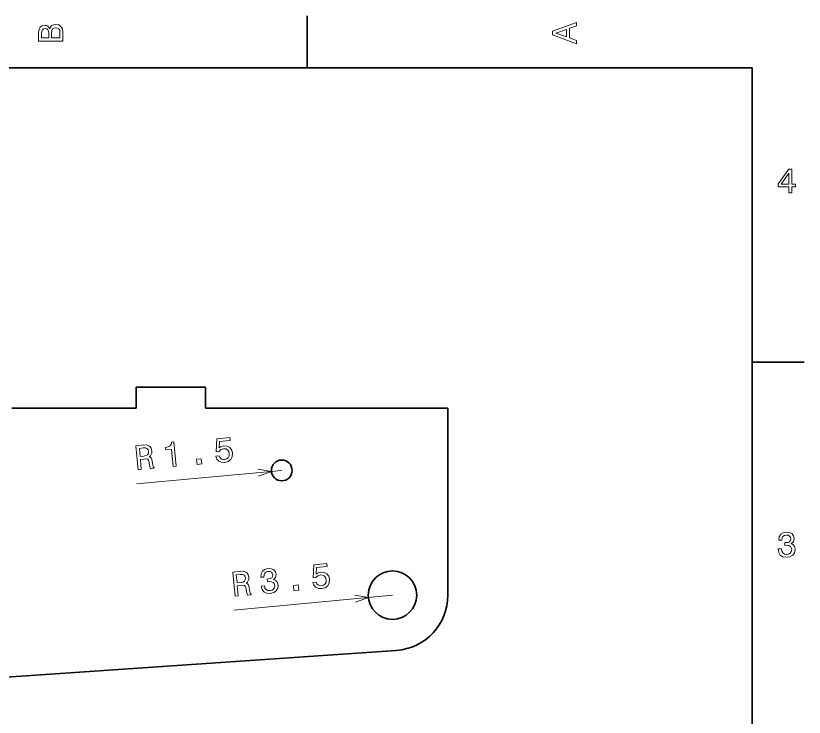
# Model space of a CAD drawing. Extents: x 0 to 297, y 0 to 210.
# Drawn here: x 180.6 to 294.5, y 106.2 to 207.5 of the extents above; entities that cross this region are included whole.
import ezdxf

# ---------------------------------------------------------------- set-up
doc = ezdxf.new("R2010")
doc.units = 0

msp = doc.modelspace()

# ---------------------------------------------------------------- linework, layer by layer
at = {"color": 7, "lineweight": 35, "ltscale": 0.1875}
for p, q in [((222.699997, 200), (222.699997, 207.5)), ((287, 157.5), (294.5, 157.5))]:
    msp.add_line(p, q, dxfattribs=at)
at = {"color": 7, "lineweight": 35}
for p, q in [((287, 200), (10, 200)), ((287, 10), (287, 200)), ((208.038925, 150.855637), (243.038925, 150.855637)), ((243.038925, 123.855637), (243.038925, 150.855637)), ((113.463211, 107.452103), (235.58934, 115.874596))]:
    msp.add_line(p, q, dxfattribs=at)
at = {"color": 7, "lineweight": 35, "ltscale": 0.25}
msp.add_line((198.038925, 153.855637), (208.038925, 153.855637), dxfattribs=at)
at = {"color": 7, "lineweight": 35, "ltscale": 0.075}
for p, q in [((198.038925, 150.855637), (198.038925, 153.855637)), ((208.038925, 153.855637), (208.038925, 150.855637))]:
    msp.add_line(p, q, dxfattribs=at)
at = {"color": 7, "lineweight": 35, "ltscale": 0.45}
msp.add_line((180.038925, 150.855637), (198.038925, 150.855637), dxfattribs=at)
at = {"color": 7, "lineweight": 13}
for p, q in [((219.038925, 141.855637), (198.084274, 139.917511)), ((235.038925, 123.855637), (212.098953, 121.66745))]:
    msp.add_line(p, q, dxfattribs=at)
for points in [[(185.542007, 205.630417), (185.249496, 205.983429), (185.052811, 206.074219), (184.81073, 206.104477), (184.432495, 206.03891), (184.160156, 205.842224), (183.993729, 205.524506), (183.933212, 205.080704), (183.933212, 203.835022), (187.433212, 203.835022), (187.433212, 205.151306), (187.36261, 205.620331), (187.155838, 205.968307), (186.828018, 206.185165), (186.384216, 206.260818), (186.08667, 206.215424), (185.839554, 206.094391), (185.65799, 205.897705)], [(261.633209, 203.466858), (261.633209, 203.930847), (260.604401, 204.298996), (260.604401, 205.695969), (261.633209, 206.064133), (261.633209, 206.538193), (258.128174, 205.257217), (258.128174, 204.742798)], [(185.385666, 204.984879), (185.385666, 204.298996), (184.351807, 204.298996), (184.351807, 205.025223), (184.382065, 205.297562), (184.472839, 205.489197), (184.629181, 205.605194), (184.86116, 205.645538), (185.093155, 205.600143), (185.254532, 205.479111), (185.355408, 205.272339)], [(187.014618, 205.095825), (187.014618, 204.298996), (185.809296, 204.298996), (185.809296, 205.050446), (185.844589, 205.368164), (185.9505, 205.595108), (186.132065, 205.731277), (186.394302, 205.776657), (186.671692, 205.731277), (186.863327, 205.605194), (186.979324, 205.393372)], [(260.17572, 204.460388), (258.632477, 205), (260.17572, 205.539627)], [(292.277374, 181.916794), (292.731262, 181.916794), (292.731262, 182.784225), (293.23056, 182.784225), (293.23056, 183.187683), (292.731262, 183.187683), (292.731262, 185.341141), (292.272339, 185.341141), (290.739197, 183.228027), (290.739197, 182.784225), (292.277374, 182.784225)], [(291.162842, 183.187683), (292.277374, 184.756134), (292.277374, 183.187683)], [(203.340118, 142.412155), (203.797089, 142.454437), (203.472427, 145.964661), (203.130951, 145.933075), (203.068878, 145.618393), (202.907135, 145.395767), (202.64209, 145.24971), (202.264145, 145.174225), (202.297119, 144.817688), (203.110657, 144.892929)], [(209.541321, 143.902435), (209.68988, 143.50087), (209.965683, 143.20224), (210.345825, 143.034805), (210.814804, 143.002213), (211.313644, 143.139511), (211.687607, 143.422272), (211.902466, 143.837204), (211.951431, 144.348206), (211.822861, 144.807343), (211.547913, 145.151642), (211.149445, 145.352829), (210.654434, 145.393143), (210.283371, 145.298035), (210.007446, 145.105377), (210.061188, 146.057465), (211.587814, 146.198669), (211.549728, 146.610458), (209.686646, 146.438126), (209.581375, 144.56456), (209.983124, 144.60173), (210.252548, 144.864685), (210.616272, 144.984436), (210.94278, 144.958908), (211.203705, 144.820984), (211.382141, 144.58931), (211.466644, 144.278046), (211.440659, 143.956558), (211.302719, 143.695633), (211.071045, 143.517197), (210.759796, 143.432693), (210.490387, 143.443237), (210.273804, 143.539688), (210.10643, 143.706543), (210.008347, 143.945633)], [(198.291779, 141.945236), (198.758804, 141.988434), (198.622711, 143.459808), (199.099777, 143.503937), (199.452698, 143.521393), (199.680161, 143.471527), (199.81601, 143.31694), (199.893631, 143.025299), (199.960541, 142.575668), (200.018082, 142.282166), (200.094604, 142.111984), (200.621887, 142.160751), (200.613068, 142.256165), (200.484558, 142.386093), (200.420227, 142.643509), (200.333054, 143.202698), (200.209137, 143.611603), (200.081558, 143.731491), (199.891937, 143.810181), (200.081207, 143.954315), (200.205566, 144.143082), (200.275513, 144.372406), (200.281036, 144.641342), (200.171707, 145.056671), (199.941574, 145.354462), (199.592484, 145.514633), (199.134491, 145.538116), (197.969421, 145.430359)], [(199.043396, 145.099182), (199.352509, 145.097382), (199.577271, 145.021942), (199.729126, 144.858719), (199.799866, 144.5867), (199.776581, 144.290802), (199.657257, 144.102493), (199.434616, 143.990738), (199.12056, 143.936371), (198.583221, 143.886673), (198.475937, 145.046707)], [(206.804138, 142.732559), (207.497147, 142.796661), (207.427948, 143.544907), (206.73494, 143.480804)], [(290.729126, 130.51622), (290.729126, 130.480911), (290.809814, 129.996765), (291.046844, 129.633652), (291.420044, 129.401657), (291.914276, 129.315933), (292.438782, 129.401657), (292.832153, 129.623566), (293.08429, 129.976593), (293.175079, 130.430481), (293.134735, 130.728027), (293.023773, 130.970108), (292.842224, 131.156708), (292.600159, 131.292877), (292.927948, 131.565216), (293.043945, 131.998932), (292.968292, 132.392303), (292.751434, 132.68985), (292.398407, 132.87645), (291.914276, 132.942017), (291.460388, 132.861313), (291.112396, 132.63942), (290.885468, 132.286392), (290.809814, 131.817368), (290.809814, 131.782074), (291.258636, 131.782074), (291.299011, 132.104828), (291.430115, 132.336823), (291.641937, 132.478027), (291.939484, 132.528473), (292.201721, 132.488113), (292.393372, 132.382217), (292.509369, 132.210739), (292.554749, 131.97876), (292.509369, 131.731628), (292.388336, 131.565216), (292.176514, 131.46434), (291.889069, 131.434082), (291.692383, 131.439133), (291.692383, 131.04071), (291.939484, 131.050797), (292.257202, 131.005417), (292.494232, 130.884369), (292.635468, 130.687683), (292.685883, 130.430481), (292.630402, 130.13797), (292.484161, 129.921112), (292.252167, 129.784943), (291.944519, 129.739563), (291.626801, 129.789993), (291.394806, 129.941284), (291.248566, 130.183365), (291.193085, 130.51622)], [(216.068436, 125.159584), (216.071793, 125.124435), (216.19809, 124.650139), (216.468536, 124.311172), (216.862076, 124.115669), (217.362213, 124.077255), (217.876205, 124.21241), (218.246719, 124.470657), (218.464218, 124.846039), (218.51149, 125.306496), (218.443069, 125.598869), (218.309631, 125.829315), (218.111176, 125.997833), (217.857269, 126.110397), (218.157745, 126.412628), (218.232025, 126.8554), (218.11937, 127.239807), (217.875229, 127.515427), (217.506088, 127.667664), (217.017899, 127.686951), (216.573715, 127.563522), (216.248383, 127.309586), (216.055984, 126.9366), (216.025208, 126.462517), (216.028564, 126.427376), (216.475388, 126.469994), (216.484894, 126.795135), (216.593399, 127.038528), (216.790848, 127.199211), (217.082275, 127.277672), (217.347168, 127.262405), (217.547989, 127.175179), (217.679749, 127.015495), (217.746964, 126.788864), (217.725235, 126.538559), (217.62056, 126.361389), (217.419281, 126.240868), (217.135986, 126.183441), (216.939713, 126.169792), (216.977539, 125.773178), (217.22258, 125.806679), (217.543182, 125.791672), (217.790634, 125.69368), (217.94989, 125.511292), (218.024506, 125.26004), (217.997055, 124.963593), (217.872055, 124.733826), (217.654053, 124.576241), (217.352112, 124.501846), (217.031036, 124.521881), (216.785736, 124.650467), (216.617157, 124.877556), (216.530319, 125.203644)], [(223.544525, 125.685257), (223.694244, 125.284119), (223.970886, 124.986275), (224.351517, 124.819939), (224.820587, 124.788689), (225.319031, 124.927429), (225.692169, 125.211258), (225.905838, 125.626801), (225.953339, 126.137939), (225.823456, 126.596703), (225.547516, 126.940201), (225.148483, 127.140251), (224.653351, 127.179146), (224.282562, 127.082985), (224.007187, 126.889534), (224.058212, 127.841766), (225.584412, 127.98735), (225.545151, 128.399017), (223.682571, 128.221359), (223.582672, 126.347496), (223.984314, 126.385803), (224.252991, 126.649544), (224.616364, 126.770325), (224.942932, 126.74575), (225.204254, 126.608566), (225.383362, 126.377403), (225.46875, 126.066383), (225.443695, 125.744827), (225.306519, 125.483505), (225.075348, 125.304405), (224.764343, 125.219009), (224.494904, 125.228775), (224.278046, 125.324608), (224.110199, 125.490982), (224.011414, 125.729797)], [(212.300644, 123.69577), (212.767548, 123.740303), (212.627228, 125.211288), (213.104172, 125.25679), (213.457031, 125.275246), (213.684647, 125.226028), (213.820938, 125.071854), (213.899399, 124.780434), (213.96759, 124.330986), (214.02597, 124.037659), (214.102982, 123.867691), (214.630127, 123.917969), (214.621033, 124.013359), (214.492142, 124.142914), (214.427078, 124.400146), (214.338303, 124.959084), (214.213211, 125.367638), (214.085281, 125.48716), (213.895447, 125.565308), (214.08429, 125.709976), (214.208115, 125.899094), (214.277405, 126.128616), (214.28215, 126.397568), (214.171631, 126.812584), (213.940643, 127.109718), (213.591095, 127.26889), (213.133041, 127.291054), (211.968292, 127.179947)], [(213.043213, 126.851868), (213.352325, 126.850952), (213.577301, 126.776154), (213.729614, 126.613373), (213.801147, 126.34156), (213.778717, 126.045586), (213.659927, 125.856941), (213.437607, 125.744537), (213.123703, 125.68927), (212.586517, 125.638031), (212.475891, 126.797752)], [(220.810715, 124.507523), (221.50354, 124.573608), (221.43219, 125.321655), (220.739365, 125.255569)]]:
    msp.add_lwpolyline(points, close=True, dxfattribs=at)
for points in [[(215.669327, 141.024124), (217.545303, 141.717484), (215.57399, 142.055008)], [(229.680771, 122.824547), (231.554733, 123.523285), (229.582458, 123.855148)]]:
    msp.add_lwpolyline(points, dxfattribs=at)
at = {"color": 7, "lineweight": 35}
for centre, radius in [((219.038925, 141.855637), 1.5), ((235.038925, 123.855637), 3.5)]:
    msp.add_circle(centre, radius, dxfattribs=at)
msp.add_arc((235.038925, 123.855637), 8, 273.945183, 360, dxfattribs=at)

doc.saveas('drawing.dxf')
